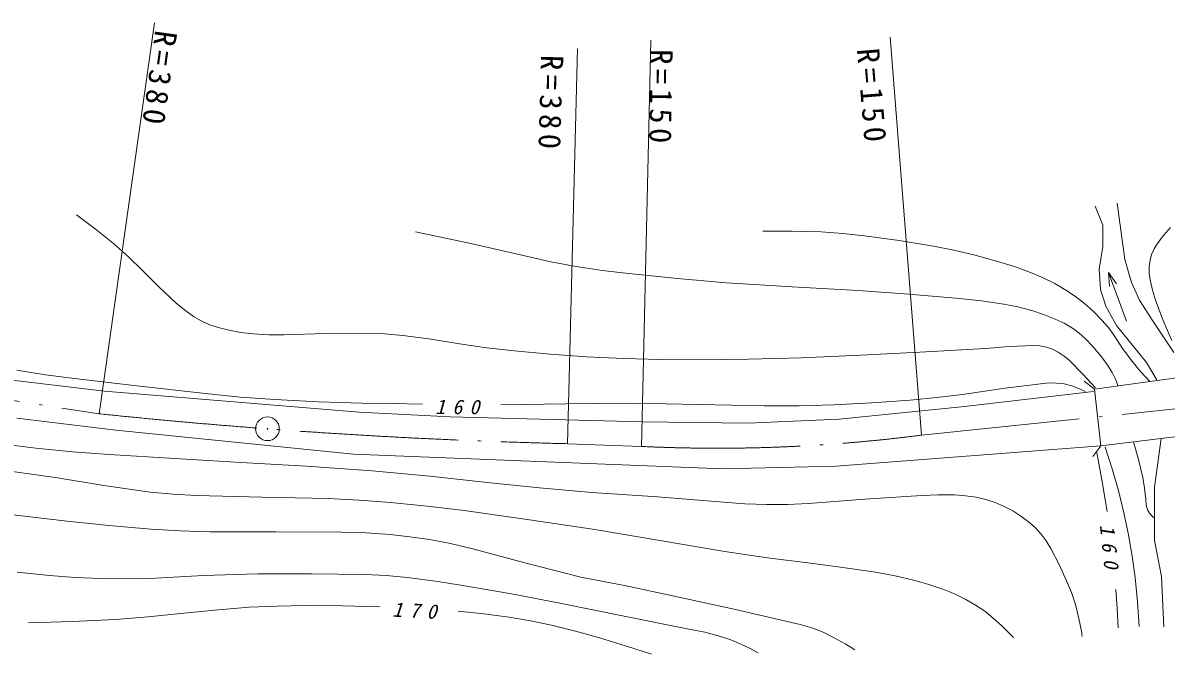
# Model space of a CAD drawing. Units: millimetres, scale not verified. Extents: x -625 to 714620, y -625 to 362121.
# Drawn here: x 183705 to 270248, y 245808 to 293567 of the extents above; entities that cross this region are included whole.
import ezdxf

# ---------------------------------------------------------------- set-up
doc = ezdxf.new("R2010")
doc.units = ezdxf.units.MM
doc.header["$LTSCALE"] = 1000
doc.linetypes.add('DASHED', pattern=[7.5, 6, -1.5])
doc.linetypes.add('LONG_DASHED_DOTTED', pattern=[15.25, 12, -1.5, 0.25, -1.5])
doc.layers.add('S-SUV', color=7, linetype='Continuous', lineweight=13)
doc.styles.add('ＭＳ ゴシック', font='')
doc.styles.get('ＭＳ ゴシック').set_extended_font_data('MS Gothic')

msp = doc.modelspace()

# ---------------------------------------------------------------- linework, layer by layer
at = {"layer": 'S-SUV'}
for p, q in [((193672, 293567), (189475, 263993)), ((231246, 292253), (230543, 261521)), ((249365, 292495), (251739, 262376)), ((225700, 291636), (224927, 261728)), ((264865, 279699), (265452, 278255)), ((266529, 279919), (267116, 275662)), ((187767, 279041), (189186, 277980)), ((189186, 277980), (190566, 276874)), ((239713, 277820), (241923, 277816)), ((241923, 277816), (244130, 277752)), ((265452, 278255), (265452, 276641)), ((270580, 278083), (270046, 277487)), ((213427, 277752), (217612, 276866)), ((244130, 277752), (245764, 277632)), ((245764, 277632), (247404, 277451)), ((247404, 277451), (250030, 277091)), ((250030, 277091), (252643, 276672)), ((270046, 277487), (269560, 276855)), ((190566, 276874), (191695, 275861)), ((217612, 276866), (221795, 275920)), ((252643, 276672), (254172, 276374)), ((254172, 276374), (255696, 276015)), ((265452, 276641), (265183, 274928)), ((269331, 276471), (269151, 276051)), ((269560, 276855), (269331, 276471)), ((191695, 275861), (192791, 274796)), ((221795, 275920), (223677, 275496)), ((223677, 275496), (225579, 275129)), ((255696, 276015), (257239, 275599)), ((257239, 275599), (258767, 275126)), ((267116, 275662), (267630, 273925)), ((269034, 275605), (268973, 275136)), ((269151, 276051), (269034, 275605)), ((192791, 274796), (194013, 273573)), ((225579, 275129), (227565, 274837)), ((227565, 274837), (229571, 274602)), ((229571, 274602), (233262, 274222)), ((258767, 275126), (259866, 274729)), ((259866, 274729), (260945, 274276)), ((265183, 274928), (265281, 273387)), ((267256, 270994), (265878, 274670)), ((265959, 273633), (265878, 274670)), ((265878, 274670), (266496, 273834)), ((268973, 275136), (268974, 274625)), ((268974, 274625), (269034, 274118)), ((194013, 273573), (195281, 272389)), ((233262, 274222), (236966, 273901)), ((236966, 273901), (241943, 273592)), ((241943, 273592), (246932, 273315)), ((260945, 274276), (261812, 273843)), ((261812, 273843), (262660, 273352)), ((267630, 273925), (268241, 272579)), ((269034, 274118), (269210, 273356)), ((246932, 273315), (250766, 273040)), ((250766, 273040), (254608, 272704)), ((254608, 272704), (256284, 272528)), ((262660, 273352), (263376, 272874)), ((263376, 272874), (264064, 272342)), ((265281, 273387), (265673, 272139)), ((269210, 273356), (269446, 272600)), ((195281, 272389), (195940, 271851)), ((195940, 271851), (196634, 271362)), ((256284, 272528), (257956, 272292)), ((257956, 272292), (259023, 272076)), ((259023, 272076), (260077, 271801)), ((260077, 271801), (260973, 271510)), ((264064, 272342), (264745, 271738)), ((265673, 272139), (266480, 270671)), ((268241, 272579), (269269, 270965)), ((269446, 272600), (270030, 271060)), ((196634, 271362), (197194, 271035)), ((197194, 271035), (197790, 270758)), ((260973, 271510), (261851, 271161)), ((261851, 271161), (262519, 270837)), ((264745, 271738), (265393, 271083)), ((265393, 271083), (265876, 270523)), ((269269, 270965), (270835, 268640)), ((270030, 271060), (270673, 269534)), ((197790, 270758), (198477, 270520)), ((198477, 270520), (199193, 270335)), ((199193, 270335), (200168, 270153)), ((200168, 270153), (201158, 270029)), ((201158, 270029), (202314, 269961)), ((203483, 269954), (206582, 270055)), ((206582, 270055), (209681, 270096)), ((209681, 270096), (211076, 270041)), ((211076, 270041), (212466, 269925)), ((262519, 270837), (263166, 270457)), ((263166, 270457), (263660, 270103)), ((263660, 270103), (264125, 269696)), ((265876, 270523), (266312, 269926)), ((266480, 270671), (268755, 267882)), ((202314, 269961), (203483, 269954)), ((212466, 269925), (214612, 269637)), ((214612, 269637), (216764, 269287)), ((216764, 269287), (218822, 268988)), ((258377, 269081), (260188, 269170)), ((260188, 269170), (260694, 269128)), ((264125, 269696), (264704, 269088)), ((266312, 269926), (266957, 268940)), ((218822, 268988), (220885, 268748)), ((220885, 268748), (223620, 268495)), ((223620, 268495), (226373, 268300)), ((226373, 268300), (229169, 268169)), ((242619, 268224), (246612, 268392)), ((246612, 268392), (251594, 268654)), ((251594, 268654), (256578, 268931)), ((256578, 268931), (258377, 269081)), ((260694, 269128), (261192, 269025)), ((261192, 269025), (261648, 268870)), ((261648, 268870), (262078, 268660)), ((262078, 268660), (262526, 268360)), ((262526, 268360), (262939, 268011)), ((264704, 269088), (265243, 268436)), ((265243, 268436), (265735, 267786)), ((266957, 268940), (267651, 267990)), ((229169, 268169), (231967, 268097)), ((231967, 268097), (235296, 268076)), ((235296, 268076), (238624, 268116)), ((238624, 268116), (242619, 268224)), ((262939, 268011), (263943, 267000)), ((264836, 265846), (276499, 267467)), ((265735, 267786), (266173, 267108)), ((267651, 267990), (268319, 267197)), ((268755, 267882), (269577, 266505)), ((176499, 267283), (189887, 265714)), ((183238, 267293), (185419, 266945)), ((185419, 266945), (187610, 266656)), ((187610, 266656), (192571, 266077)), ((263943, 267000), (264911, 265950)), ((266173, 267108), (266415, 266611)), ((266415, 266611), (266613, 266093)), ((268319, 267197), (269010, 266426)), ((189887, 265714), (209170, 264118)), ((192571, 266077), (197536, 265514)), ((254840, 265453), (258074, 265919)), ((258074, 265919), (261370, 266334)), ((261370, 266334), (261948, 266320)), ((261948, 266320), (262525, 266246)), ((262525, 266246), (263108, 266095)), ((263108, 266095), (263689, 265881)), ((263689, 265881), (263921, 265786)), ((263921, 265786), (264153, 265688)), ((264038, 266449), (264836, 265846)), ((197536, 265514), (200160, 265261)), ((200160, 265261), (202791, 265069)), ((202791, 265069), (206077, 264907)), ((206077, 264907), (209366, 264805)), ((245098, 264674), (247982, 264823)), ((247982, 264823), (250873, 265032)), ((250873, 265032), (252855, 265212)), ((252855, 265212), (254840, 265453)), ((254976, 264536), (264755, 265687)), ((209170, 264118), (216054, 263752)), ((209366, 264805), (211656, 264758)), ((211656, 264758), (213949, 264722)), ((219878, 264679), (224862, 264749)), ((224862, 264749), (229860, 264789)), ((229860, 264789), (234846, 264688)), ((234846, 264688), (239843, 264585)), ((239843, 264585), (242471, 264600)), ((242471, 264600), (245098, 264674)), ((245499, 263595), (254976, 264536)), ((183261, 263649), (190739, 262760)), ((216054, 263752), (230593, 263386)), ((230593, 263386), (238595, 263281)), ((238595, 263281), (245499, 263595)), ((190739, 262760), (208730, 260929)), ((277126, 263021), (265306, 261557)), ((181544, 261785), (184697, 261400)), ((184697, 261400), (187461, 261121)), ((245278, 260040), (265306, 261557)), ((265306, 261557), (264692, 260768)), ((265629, 261477), (266170, 259838)), ((267785, 261864), (268167, 260525)), ((269860, 262121), (269358, 258440)), ((187461, 261121), (190231, 260903)), ((190231, 260903), (195211, 260599)), ((195211, 260599), (200197, 260306)), ((208730, 260929), (236701, 259831)), ((264995, 261056), (265409, 258835)), ((268167, 260525), (268488, 259179)), ((181390, 259841), (186336, 259135)), ((200197, 260306), (205175, 260022)), ((205175, 260022), (210159, 259682)), ((210159, 259682), (214508, 259270)), ((236701, 259831), (245278, 260040)), ((266170, 259838), (266654, 258181)), ((186336, 259135), (189829, 258568)), ((214508, 259270), (218862, 258796)), ((218862, 258796), (222820, 258391)), ((265409, 258835), (265787, 256599)), ((268488, 259179), (268623, 258361)), ((189829, 258568), (193336, 258060)), ((193336, 258060), (195076, 257898)), ((222820, 258391), (226783, 258045)), ((226783, 258045), (231758, 257702)), ((266654, 258181), (267055, 256509)), ((268623, 258361), (268701, 257514)), ((269358, 258440), (269358, 254415)), ((195076, 257898), (196823, 257797)), ((196823, 257797), (201816, 257684)), ((201816, 257684), (206811, 257572)), ((206811, 257572), (209166, 257458)), ((209166, 257458), (211528, 257284)), ((211528, 257284), (214322, 257005)), ((231758, 257702), (236744, 257306)), ((236744, 257306), (238369, 257183)), ((238369, 257183), (239995, 257120)), ((239995, 257120), (241582, 257133)), ((241582, 257133), (243169, 257206)), ((243169, 257206), (247446, 257534)), ((247446, 257534), (251735, 257803)), ((251735, 257803), (252987, 257858)), ((252987, 257858), (254238, 257852)), ((254238, 257852), (255056, 257793)), ((255056, 257793), (255869, 257673)), ((255869, 257673), (256590, 257501)), ((256590, 257501), (257297, 257269)), ((257297, 257269), (257984, 256981)), ((268701, 257514), (268745, 257108)), ((268745, 257108), (268848, 256731)), ((182086, 256440), (187048, 255858)), ((214322, 257005), (217121, 256666)), ((217121, 256666), (222062, 255970)), ((257984, 256981), (258647, 256637)), ((258647, 256637), (259254, 256257)), ((259254, 256257), (259825, 255829)), ((267055, 256509), (267398, 254825)), ((268848, 256731), (268992, 256473)), ((268992, 256473), (269196, 256237)), ((269196, 256237), (269276, 256160)), ((187048, 255858), (190221, 255527)), ((190221, 255527), (193398, 255256)), ((222062, 255970), (227005, 255231)), ((259825, 255829), (260325, 255381)), ((260325, 255381), (260781, 254892)), ((269276, 256160), (269358, 256085)), ((193398, 255256), (195622, 255129)), ((195622, 255129), (197858, 255062)), ((197858, 255062), (202843, 255054)), ((202843, 255054), (207848, 255038)), ((207848, 255038), (209680, 254975)), ((209680, 254975), (211516, 254851)), ((211516, 254851), (213006, 254692)), ((213006, 254692), (214487, 254473)), ((214487, 254473), (216078, 254170)), ((227005, 255231), (231925, 254417)), ((260781, 254892), (261179, 254368)), ((267398, 254825), (267675, 253222)), ((216078, 254170), (217668, 253807)), ((217668, 253807), (221801, 252682)), ((231925, 254417), (236851, 253567)), ((261179, 254368), (261532, 253802)), ((261532, 253802), (262149, 252600)), ((269358, 254415), (269886, 251678)), ((236851, 253567), (240084, 253095)), ((240084, 253095), (243325, 252683)), ((267675, 253222), (267894, 251601)), ((183279, 252016), (185727, 251759)), ((197391, 251746), (201495, 251890)), ((201495, 251890), (205551, 251890)), ((205551, 251890), (209610, 251830)), ((221801, 252682), (225936, 251619)), ((243325, 252683), (245787, 252373)), ((245787, 252373), (248240, 252004)), ((248240, 252004), (249733, 251720)), ((262149, 252600), (262716, 251361)), ((185727, 251759), (187673, 251611)), ((187673, 251611), (189631, 251523)), ((189631, 251523), (191460, 251503)), ((191460, 251503), (193298, 251542)), ((193298, 251542), (197391, 251746)), ((209610, 251830), (211216, 251746)), ((211216, 251746), (212827, 251602)), ((212827, 251602), (214928, 251328)), ((214928, 251328), (217022, 250995)), ((217022, 250995), (220684, 250362)), ((225936, 251619), (229369, 250963)), ((249733, 251720), (251215, 251376)), ((251215, 251376), (252286, 251074)), ((252286, 251074), (253347, 250713)), ((262716, 251361), (263079, 250475)), ((267894, 251601), (268071, 249753)), ((269886, 251678), (270084, 247884)), ((220684, 250362), (224343, 249669)), ((229369, 250963), (232790, 250248)), ((232790, 250248), (237657, 249184)), ((253347, 250713), (254218, 250358)), ((254218, 250358), (255074, 249943)), ((263079, 250475), (263383, 249571)), ((266429, 250704), (266531, 249250)), ((198230, 249141), (200829, 249352)), ((200829, 249352), (202943, 249445)), ((202943, 249445), (205061, 249478)), ((205061, 249478), (207890, 249459)), ((207890, 249459), (210727, 249394)), ((224343, 249669), (229229, 248681)), ((255074, 249943), (255814, 249520)), ((255814, 249520), (256521, 249046)), ((263383, 249571), (263647, 248508)), ((266531, 249250), (266627, 247794)), ((268071, 249753), (268208, 247900)), ((187431, 248272), (190726, 248428)), ((190726, 248428), (193187, 248620)), ((193187, 248620), (195645, 248871)), ((195645, 248871), (198230, 249141)), ((216647, 249062), (218587, 248864)), ((218587, 248864), (220529, 248604)), ((220529, 248604), (222125, 248333)), ((229229, 248681), (234126, 247704)), ((237657, 249184), (242544, 248061)), ((256521, 249046), (257165, 248539)), ((257165, 248539), (257775, 247982)), ((263647, 248508), (263855, 247418)), ((184131, 248177), (187431, 248272)), ((222125, 248333), (223720, 248000)), ((223720, 248000), (225536, 247552)), ((225536, 247552), (227345, 247043)), ((234126, 247704), (235326, 247458)), ((242544, 248061), (243422, 247787)), ((243422, 247787), (244276, 247457)), ((257775, 247982), (258235, 247523)), ((258235, 247523), (258686, 247056)), ((227345, 247043), (229313, 246440)), ((235326, 247458), (236516, 247153)), ((236516, 247153), (237289, 246891)), ((237289, 246891), (238049, 246569)), ((244276, 247457), (245127, 247046)), ((245127, 247046), (245964, 246575)), ((263855, 247418), (263878, 247290)), ((263878, 247290), (263902, 247152)), ((229313, 246440), (231284, 245808)), ((238049, 246569), (238714, 246248)), ((238714, 246248), (239373, 245911)), ((245964, 246575), (246325, 246359)), ((246325, 246359), (246686, 246140))]:
    msp.add_line(p, q, dxfattribs=at)
at = {"layer": 'S-SUV', "linetype": 'LONG_DASHED_DOTTED'}
for p, q in [((171588, 266726), (189475, 263993)), ((251739, 262376), (280883, 265398)), ((224927, 261728), (230543, 261521))]:
    msp.add_line(p, q, dxfattribs=at)
at = {"layer": 'S-SUV', "linetype": 'DASHED'}
msp.add_line((264836, 265846), (265306, 261557), dxfattribs=at)
at = {"layer": 'S-SUV'}
for radius in [896, 27]:
    msp.add_circle((202218, 262854), radius, dxfattribs=at)
at = {"layer": 'S-SUV', "linetype": 'LONG_DASHED_DOTTED'}
for centre, radius, start, end in [((235605, 707533), 445933, 264.06233, 268.62788), ((236284, 382339), 120954, 267.27979, 277.34099)]:
    msp.add_arc(centre, radius, start, end, dxfattribs=at)

# ---------------------------------------------------------------- texts
at = {"layer": 'S-SUV', "attachment_point": 7, "style": 'ＭＳ ゴシック'}
for s, insert, char_height, rotation in [('\\T1.3;R=380', (193698, 293071), 1686, 262.2), ('\\T1.3;R=380', (222911, 291159), 1686, 268.4), ('\\T1.3;R=150', (231195, 291584), 1686, 269.2), ('\\T1.3;R=150', (246811, 291584), 1686, 274.7), ('\\T1.73;\\Q15;160', (214912, 263954), 1100, 359.7), ('\\T1.73;\\Q15;160', (265212, 255564), 1100, 276), ('\\T1.73;\\Q15;170', (211655, 248629), 1100, 356.9)]:
    msp.add_mtext(s, dxfattribs=dict(at, insert=insert, char_height=char_height, rotation=rotation))

doc.saveas('drawing.dxf')
